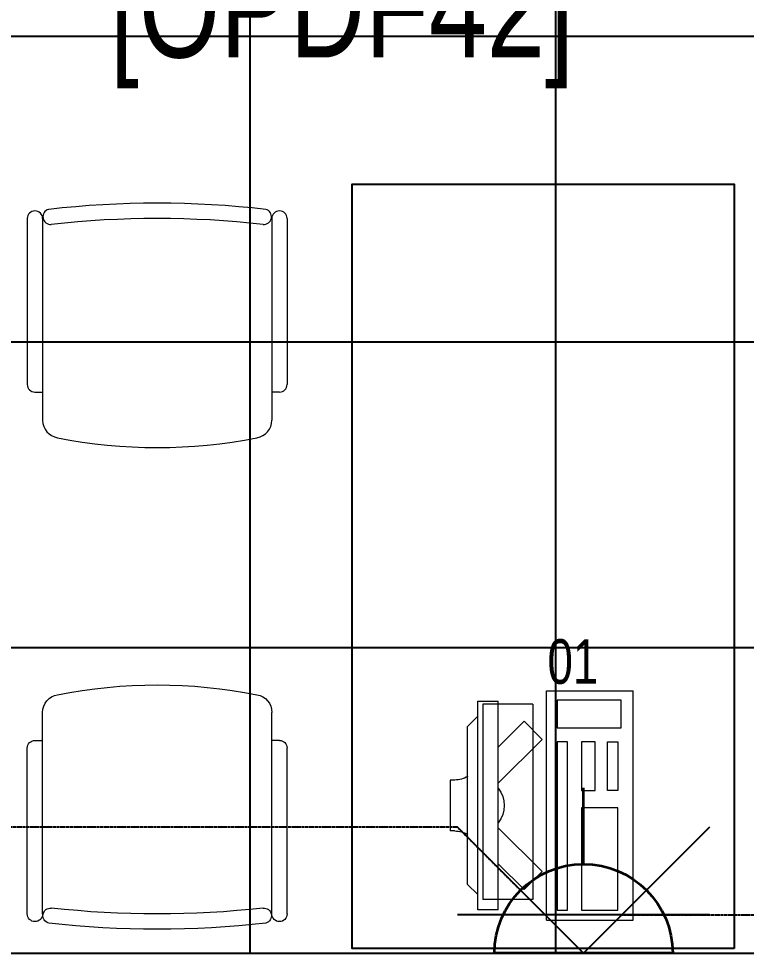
# Model space of a CAD drawing. Extents: x -12260 to 57327, y -29287 to 19916.
# Drawn here: x 46821 to 48250, y 5535 to 7369 of the extents above; entities that cross this region are included whole.
import ezdxf
from ezdxf.enums import TextEntityAlignment as Align

# ---------------------------------------------------------------- set-up
doc = ezdxf.new("R2010")
doc.units = 0
doc.header["$LTSCALE"] = 0.25
doc.linetypes.add('DASHDOT', pattern=[25.4, 12.7, -6.35, 0, -6.35])
doc.linetypes.add('HIDDEN', pattern=[9.525, 6.35, -3.175])
for name, color, linetype, lineweight in [('01-First Floor-FUR$0$72_EGR_BASE_TEXT', 252, 'Continuous', 5), ('01-First Floor-FUR$0$72_EGR_EQP_TAG', 142, 'Continuous', 5), ('01-First Floor-FUR$0$LOADING', 253, 'Continuous', 5), ('01-First Floor-FUR$0$Walls', 251, 'Continuous', 5), ('E-LITE-CLNG-CNDT', 6, 'DASHDOT', 35), ('E-LITE-EXIT-NUMB', 6, 'Continuous', 25), ('E-POWR-FLOR-CNDT', 6, 'HIDDEN', 25), ('E-POWR-WALL @ 100', 4, 'Continuous', 35)]:
    doc.layers.add(name, color=color, linetype=linetype, lineweight=lineweight)
doc.layers.add('01-First Floor-FUR$0$FALSE CEILING', color=251, linetype='Continuous')
doc.layers.add('01-First Floor-FUR$0$TME-NON MEDICAL FURNITURE', color=242, linetype='Continuous')
doc.styles.add('01-First Floor-FUR$0$X3G_ENTITY_257CFD', font='swisscl.ttf', dxfattribs={"height": 200})
doc.styles.add('01-First Floor-FUR$0$X3G_ENTITY_9F38', font='swisscl.ttf', dxfattribs={"height": 0.2})
doc.styles.add('DC_SIMPLEX', font='SIMPLEX.shx', dxfattribs={"width": 0.7})

# ---------------------------------------------------------------- blocks, each defined once
blk = doc.blocks.new('01-First Floor-FUR$0$GF21016-P')
at = {"layer": '01-First Floor-FUR$0$LOADING', "extrusion": (-1.24384e-09, -1.20261e-09, -1)}
for p, q in [((0.0128, 0.0179), (0.0128, 0.4136)), ((0.4628, 0.0179), (0.4628, 0.4136)), ((-0.0022, 0.3585), (0.0128, 0.3585)), ((0.4778, 0.3585), (0.4628, 0.3585)), ((-0.0172, 0.0179), (-0.0172, 0.3435)), ((0.4928, 0.0179), (0.4928, 0.3435)), ((0.4778, 0.0029), (0.4778, 0.0029))]:
    blk.add_line(p, q, dxfattribs=at)
for centre, radius, start, end in [((-0.2378, -0.5362), 1.0036, 78.7568, 101.2432), ((-0.0478, 0.4136), 0.035, 0, 80.6557), ((-0.4278, 0.4136), 0.035, 99.3443, 180), ((0.0022, 0.3435), 0.015, 0, 90), ((-0.4778, 0.3435), 0.015, 90, 180), ((-0.0284, 0.0145), 0.015, 284.3864, 95.5209), ((-0.2378, 1.8928), 1.8749, 263.6341, 276.3659), ((-0.4471, 0.0145), 0.015, 84.4791, 255.6136), ((0.0022, 0.0179), 0.015, 270, 0), ((0.0022, 0.0179), 0.015, 180, 270), ((-0.2378, 1.8734), 1.8855, 263.5119, 276.4881), ((-0.4778, 0.0179), 0.015, 270, 0), ((-0.4778, 0.0179), 0.015, 180, 270)]:
    blk.add_arc(centre, radius, start, end, dxfattribs=at)
blk = doc.blocks.new('01-First Floor-FUR$0$ITCWLS1-P')
at = {"layer": '01-First Floor-FUR$0$LOADING'}
for p, q in [((-0.17, 0.45), (-0.17, 0)), ((-0.17, 0.45), (0, 0.45)), ((0, 0.45), (0, 0)), ((-0.2651, 0.43, 0), (-0.3051, 0.43, 0)), ((-0.3051, 0.43, 0), (-0.3051, 0.02, 0)), ((-0.2651, 0.43, 0), (-0.2651, 0.02, 0)), ((-0.1496, 0.4305), (-0.1291, 0.4305)), ((-0.1291, 0.4305), (-0.1291, 0.4089)), ((-0.197, 0.4094), (-0.295, 0.4094)), ((-0.295, 0.0264), (-0.295, 0.4094)), ((-0.197, 0.0264), (-0.197, 0.4094)), ((-0.3251, 0.38, 0), (-0.3051, 0.4, 0)), ((-0.3251, 0.38, 0), (-0.3251, 0.07, 0)), ((-0.3503, 0.275), (-0.3596, 0.275)), ((-0.3596, 0.175), (-0.3596, 0.275)), ((-0.3503, 0.175), (-0.3596, 0.175)), ((-0.3251, 0.07, 0), (-0.3051, 0.05, 0)), ((-0.3051, 0.02, 0), (-0.2651, 0.02, 0)), ((-0.197, 0.0264), (-0.295, 0.0264)), ((-0.17, 0), (0, 0))]:
    blk.add_line(p, q, dxfattribs=at)
at = {"layer": '01-First Floor-FUR$0$LOADING', "extrusion": (2.48281e-10, 3.18408e-10, -1)}
for p, q in [((-0.2651, 0.3395), (-0.2144, 0.3902)), ((-0.1791, 0.3548), (-0.2144, 0.3902)), ((-0.2651, 0.2688), (-0.1791, 0.3548))]:
    blk.add_line(p, q, dxfattribs=at)
at = {"layer": '01-First Floor-FUR$0$LOADING', "extrusion": (2.48281e-10, -3.18408e-10, -1)}
for p, q in [((-0.2651, 0.1812), (-0.1791, 0.0952)), ((-0.2651, 0.1105), (-0.2144, 0.0598)), ((-0.1791, 0.0952), (-0.2144, 0.0598))]:
    blk.add_line(p, q, dxfattribs=at)
at = {"layer": '01-First Floor-FUR$0$LOADING'}
for points in [[(-0.1291, 0.4089), (-0.1291, 0.1), (-0.1496, 0.1), (-0.1496, 0.4305)], [(-0.1496, 0.1), (-0.1496, 0.1), (-0.1496, 0.1), (-0.1496, 0.1), (-0.1496, 0.1), (-0.1496, 0.1), (-0.1496, 0.1), (-0.1496, 0.1), (-0.1496, 0.1)], [(-0.1496, 0.1), (-0.1496, 0.1), (-0.1496, 0.1), (-0.1496, 0.1), (-0.1496, 0.1), (-0.1496, 0.1), (-0.1496, 0.1), (-0.1496, 0.1), (-0.1496, 0.1), (-0.1496, 0.1), (-0.1496, 0.1), (-0.1496, 0.1), (-0.1496, 0.1), (-0.1496, 0.1), (-0.1496, 0.1), (-0.1496, 0.1), (-0.1496, 0.1), (-0.1496, 0.1)], [(-0.1496, 0.1), (-0.1496, 0.1), (-0.1496, 0.1), (-0.1496, 0.1), (-0.1496, 0.1), (-0.1496, 0.1), (-0.1496, 0.1), (-0.1496, 0.1), (-0.1496, 0.1), (-0.1496, 0.1)], [(-0.1496, 0.1), (-0.1496, 0.1), (-0.1496, 0.1), (-0.1496, 0.1), (-0.1496, 0.1), (-0.1496, 0.1), (-0.1496, 0.1)], [(-0.1496, 0.1), (-0.1496, 0.1), (-0.1496, 0.1), (-0.1496, 0.1), (-0.1496, 0.1), (-0.1496, 0.1), (-0.1496, 0.1), (-0.1496, 0.1), (-0.1496, 0.1), (-0.1496, 0.1)], [(-0.1496, 0.1), (-0.1496, 0.1), (-0.1496, 0.1), (-0.1496, 0.1), (-0.1496, 0.1), (-0.1496, 0.1), (-0.1496, 0.1), (-0.1496, 0.1), (-0.1496, 0.1), (-0.1496, 0.1), (-0.1496, 0.1), (-0.1496, 0.1), (-0.1496, 0.1), (-0.1496, 0.1), (-0.1496, 0.1)], [(-0.1496, 0.1), (-0.1496, 0.1), (-0.1496, 0.1), (-0.1496, 0.1), (-0.1496, 0.1), (-0.1496, 0.1), (-0.1496, 0.1), (-0.1496, 0.1), (-0.1496, 0.1), (-0.1496, 0.1)], [(-0.1496, 0.1), (-0.1496, 0.1), (-0.1496, 0.1), (-0.1496, 0.1), (-0.1496, 0.1), (-0.1496, 0.1), (-0.1496, 0.1), (-0.1496, 0.1), (-0.1496, 0.1), (-0.1496, 0.1)], [(-0.1496, 0.1), (-0.1496, 0.1), (-0.1496, 0.1), (-0.1496, 0.1), (-0.1496, 0.1), (-0.1496, 0.1), (-0.1496, 0.1), (-0.1496, 0.1), (-0.1496, 0.1), (-0.1496, 0.1), (-0.1496, 0.1), (-0.1496, 0.1), (-0.1496, 0.1), (-0.1496, 0.1), (-0.1496, 0.1), (-0.1496, 0.1), (-0.1496, 0.1), (-0.1496, 0.1), (-0.1496, 0.1), (-0.1496, 0.1), (-0.1496, 0.1), (-0.1496, 0.1), (-0.1496, 0.1), (-0.1496, 0.1), (-0.1496, 0.1), (-0.1496, 0.1), (-0.1496, 0.1), (-0.1496, 0.1), (-0.1496, 0.1), (-0.1496, 0.1), (-0.1496, 0.1), (-0.1496, 0.1), (-0.1496, 0.1), (-0.1496, 0.1), (-0.1496, 0.1), (-0.1496, 0.1), (-0.1496, 0.1), (-0.1496, 0.1), (-0.1496, 0.1), (-0.1496, 0.1), (-0.1496, 0.1), (-0.1496, 0.1), (-0.1496, 0.1), (-0.1496, 0.1), (-0.1496, 0.1), (-0.1496, 0.1), (-0.1496, 0.1), (-0.1496, 0.1), (-0.1496, 0.1), (-0.1496, 0.1), (-0.1496, 0.1), (-0.1496, 0.1), (-0.1496, 0.1), (-0.1496, 0.1)], [(-0.1496, 0.1), (-0.1496, 0.1), (-0.1496, 0.1), (-0.1496, 0.1), (-0.1496, 0.1), (-0.1496, 0.1), (-0.1496, 0.1), (-0.1496, 0.1), (-0.1496, 0.1), (-0.1496, 0.1), (-0.1496, 0.1), (-0.1496, 0.1), (-0.1496, 0.1), (-0.1496, 0.1), (-0.1496, 0.1), (-0.1496, 0.1), (-0.1496, 0.1), (-0.1496, 0.1), (-0.1496, 0.1), (-0.1496, 0.1), (-0.1496, 0.1), (-0.1496, 0.1), (-0.1496, 0.1), (-0.1496, 0.1), (-0.1496, 0.1), (-0.1496, 0.1), (-0.1496, 0.1), (-0.1496, 0.1), (-0.1496, 0.1), (-0.1496, 0.1), (-0.1496, 0.1), (-0.1496, 0.1), (-0.1496, 0.1), (-0.1496, 0.1), (-0.1496, 0.1), (-0.1496, 0.1), (-0.1496, 0.1), (-0.1496, 0.1), (-0.1496, 0.1), (-0.1496, 0.1), (-0.1496, 0.1), (-0.1496, 0.1), (-0.1496, 0.1), (-0.1496, 0.1), (-0.1496, 0.1), (-0.1496, 0.1), (-0.1496, 0.1), (-0.1496, 0.1), (-0.1496, 0.1), (-0.1496, 0.1), (-0.1496, 0.1), (-0.1496, 0.1), (-0.1496, 0.1), (-0.1496, 0.1), (-0.1496, 0.1), (-0.1496, 0.1), (-0.1496, 0.1), (-0.1496, 0.1), (-0.1496, 0.1), (-0.1496, 0.1), (-0.1496, 0.1), (-0.1496, 0.1), (-0.1496, 0.1), (-0.1496, 0.1), (-0.1496, 0.1), (-0.1496, 0.1), (-0.1496, 0.1), (-0.1496, 0.1), (-0.1496, 0.1), (-0.1496, 0.1), (-0.1496, 0.1), (-0.1496, 0.1), (-0.1496, 0.1), (-0.1496, 0.1), (-0.1496, 0.1), (-0.1496, 0.1), (-0.1496, 0.1), (-0.1496, 0.1), (-0.1496, 0.1), (-0.1496, 0.1), (-0.1496, 0.1), (-0.1496, 0.1), (-0.1496, 0.1), (-0.1496, 0.1), (-0.1496, 0.1), (-0.1496, 0.1), (-0.1496, 0.1), (-0.1496, 0.1), (-0.1496, 0.1)], [(-0.1496, 0.1), (-0.1496, 0.1), (-0.1496, 0.1), (-0.1496, 0.1), (-0.1496, 0.1), (-0.1496, 0.1), (-0.1496, 0.1), (-0.1496, 0.1), (-0.1496, 0.1), (-0.1496, 0.1), (-0.1496, 0.1), (-0.1496, 0.1)], [(-0.1496, 0.1), (-0.1496, 0.1), (-0.1496, 0.1), (-0.1496, 0.1), (-0.1496, 0.1), (-0.1496, 0.1), (-0.1496, 0.1)], [(-0.1496, 0.1), (-0.1496, 0.1), (-0.1496, 0.1), (-0.1496, 0.1), (-0.1496, 0.1), (-0.1496, 0.1), (-0.1496, 0.1), (-0.1496, 0.1), (-0.1496, 0.1), (-0.1496, 0.1), (-0.1496, 0.1), (-0.1496, 0.1), (-0.1496, 0.1), (-0.1496, 0.1), (-0.1496, 0.1), (-0.1496, 0.1), (-0.1496, 0.1)], [(-0.1496, 0.1), (-0.1496, 0.1), (-0.1496, 0.1), (-0.1496, 0.1), (-0.1496, 0.1), (-0.1496, 0.1), (-0.1496, 0.1), (-0.1496, 0.1), (-0.1496, 0.1), (-0.1496, 0.1), (-0.1496, 0.1), (-0.1496, 0.1), (-0.1496, 0.1), (-0.1496, 0.1), (-0.1496, 0.1), (-0.1496, 0.1), (-0.1496, 0.1), (-0.1496, 0.1), (-0.1496, 0.1), (-0.1496, 0.1), (-0.1496, 0.1), (-0.1496, 0.1), (-0.1496, 0.1), (-0.1496, 0.1), (-0.1496, 0.1), (-0.1496, 0.1), (-0.1496, 0.1), (-0.1496, 0.1), (-0.1496, 0.1), (-0.1496, 0.1), (-0.1496, 0.1), (-0.1496, 0.1), (-0.1496, 0.1), (-0.1496, 0.1), (-0.1496, 0.1), (-0.1496, 0.1), (-0.1496, 0.1), (-0.1496, 0.1), (-0.1496, 0.1), (-0.1496, 0.1), (-0.1496, 0.1), (-0.1496, 0.1), (-0.1496, 0.1), (-0.1496, 0.1), (-0.1496, 0.1), (-0.1496, 0.1), (-0.1496, 0.1), (-0.1496, 0.1), (-0.1496, 0.1), (-0.1496, 0.1), (-0.1496, 0.1), (-0.1496, 0.1), (-0.1496, 0.1), (-0.1496, 0.1), (-0.1496, 0.1), (-0.1496, 0.1), (-0.1496, 0.1), (-0.1496, 0.1), (-0.1496, 0.1), (-0.1496, 0.1), (-0.1496, 0.1), (-0.1496, 0.1), (-0.1496, 0.1), (-0.1496, 0.1), (-0.1496, 0.1), (-0.1496, 0.1), (-0.1496, 0.1), (-0.1496, 0.1), (-0.1496, 0.1), (-0.1496, 0.1), (-0.1496, 0.1), (-0.1496, 0.1), (-0.1496, 0.1), (-0.1496, 0.1), (-0.1496, 0.1), (-0.1496, 0.1), (-0.1496, 0.1), (-0.1496, 0.1), (-0.1496, 0.1), (-0.1496, 0.1), (-0.1496, 0.1), (-0.1496, 0.1), (-0.1496, 0.1), (-0.1496, 0.1), (-0.1496, 0.1), (-0.1496, 0.1), (-0.1496, 0.1), (-0.1496, 0.1), (-0.1496, 0.1), (-0.1496, 0.1), (-0.1496, 0.1), (-0.1496, 0.1), (-0.1496, 0.1), (-0.1496, 0.1), (-0.1496, 0.1), (-0.1496, 0.1), (-0.1496, 0.1), (-0.1496, 0.1), (-0.1496, 0.1), (-0.1496, 0.1), (-0.1496, 0.1), (-0.1496, 0.1), (-0.1496, 0.1), (-0.1496, 0.1), (-0.1496, 0.1), (-0.1496, 0.1), (-0.1496, 0.1), (-0.1496, 0.1), (-0.1496, 0.1), (-0.1496, 0.1), (-0.1496, 0.1)], [(-0.1496, 0.1), (-0.1496, 0.1), (-0.1496, 0.1), (-0.1496, 0.1), (-0.1496, 0.1), (-0.1496, 0.1), (-0.1496, 0.1), (-0.1496, 0.1)]]:
    blk.add_lwpolyline(points, dxfattribs=at)
for points in [[(-0.1019, 0.4305), (-0.0304, 0.4305), (-0.0304, 0.2294), (-0.1019, 0.2294)], [(-0.1019, 0.1954), (-0.0747, 0.1954), (-0.0747, 0.1), (-0.1019, 0.1)], [(-0.0304, 0.1954), (-0.0508, 0.1954), (-0.0508, 0.1), (-0.0304, 0.1)], [(-0.1496, 0.1), (-0.1496, 0.1), (-0.1496, 0.1), (-0.1496, 0.1), (-0.1496, 0.1), (-0.1496, 0.1), (-0.1496, 0.1), (-0.1496, 0.1), (-0.1496, 0.1), (-0.1496, 0.1), (-0.1496, 0.1), (-0.1496, 0.1), (-0.1496, 0.1), (-0.1496, 0.1), (-0.1496, 0.1), (-0.1496, 0.1), (-0.1496, 0.1), (-0.1496, 0.1), (-0.1496, 0.1), (-0.1496, 0.1), (-0.1496, 0.1), (-0.1496, 0.1), (-0.1496, 0.1), (-0.1496, 0.1), (-0.1496, 0.1), (-0.1496, 0.1), (-0.1496, 0.1), (-0.1496, 0.1), (-0.1496, 0.1), (-0.1496, 0.1), (-0.1496, 0.1), (-0.1496, 0.1), (-0.1496, 0.1), (-0.1496, 0.1), (-0.1496, 0.1), (-0.1496, 0.1), (-0.1496, 0.1), (-0.1496, 0.1), (-0.1496, 0.1), (-0.1496, 0.1), (-0.1496, 0.1), (-0.1496, 0.1), (-0.1496, 0.1), (-0.1496, 0.1), (-0.1496, 0.1), (-0.1496, 0.1), (-0.1496, 0.1), (-0.1496, 0.1), (-0.1496, 0.1), (-0.1496, 0.1), (-0.1496, 0.1), (-0.1496, 0.1), (-0.1496, 0.1), (-0.1496, 0.1), (-0.1496, 0.1), (-0.1496, 0.1), (-0.1496, 0.1), (-0.1496, 0.1), (-0.1496, 0.1), (-0.1496, 0.1), (-0.1496, 0.1), (-0.1496, 0.1), (-0.1496, 0.1), (-0.1496, 0.1), (-0.1496, 0.1), (-0.1496, 0.1), (-0.1496, 0.1), (-0.1496, 0.1), (-0.1496, 0.1), (-0.1496, 0.1), (-0.1496, 0.1), (-0.1496, 0.1), (-0.1496, 0.1), (-0.1496, 0.1), (-0.1496, 0.1), (-0.1496, 0.1), (-0.1496, 0.1), (-0.1496, 0.1), (-0.1496, 0.1), (-0.1496, 0.1), (-0.1496, 0.1), (-0.1496, 0.1), (-0.1496, 0.1), (-0.1496, 0.1), (-0.1496, 0.1), (-0.1496, 0.1), (-0.1496, 0.1), (-0.1496, 0.1), (-0.1496, 0.1), (-0.1496, 0.1), (-0.1496, 0.1), (-0.1496, 0.1), (-0.1496, 0.1), (-0.1496, 0.1), (-0.1496, 0.1), (-0.1496, 0.1), (-0.1496, 0.1), (-0.1496, 0.1), (-0.1496, 0.1), (-0.1496, 0.1), (-0.1496, 0.1), (-0.1496, 0.1), (-0.1496, 0.1), (-0.1496, 0.1), (-0.1496, 0.1), (-0.1496, 0.1), (-0.1496, 0.1), (-0.1496, 0.1), (-0.1496, 0.1), (-0.1496, 0.1), (-0.1496, 0.1), (-0.1496, 0.1), (-0.1496, 0.1), (-0.1496, 0.1), (-0.1496, 0.1), (-0.1496, 0.1), (-0.1496, 0.1), (-0.1496, 0.1), (-0.1496, 0.1), (-0.1496, 0.1), (-0.1496, 0.1), (-0.1496, 0.1), (-0.1496, 0.1), (-0.1496, 0.1), (-0.1496, 0.1), (-0.1496, 0.1), (-0.1496, 0.1), (-0.1496, 0.1), (-0.1496, 0.1), (-0.1496, 0.1), (-0.1496, 0.1), (-0.1496, 0.1), (-0.1496, 0.1), (-0.1496, 0.1), (-0.1496, 0.1), (-0.1496, 0.1), (-0.1496, 0.1), (-0.1496, 0.1), (-0.1496, 0.1), (-0.1496, 0.1), (-0.1496, 0.1), (-0.1496, 0.1), (-0.1496, 0.1), (-0.1496, 0.1), (-0.1496, 0.1), (-0.1496, 0.1), (-0.1496, 0.1), (-0.1496, 0.1), (-0.1496, 0.1), (-0.1496, 0.1), (-0.1496, 0.1), (-0.1496, 0.1), (-0.1496, 0.1), (-0.1496, 0.1), (-0.1496, 0.1), (-0.1496, 0.1), (-0.1496, 0.1), (-0.1496, 0.1), (-0.1496, 0.1), (-0.1496, 0.1), (-0.1496, 0.1), (-0.1496, 0.1), (-0.1496, 0.1), (-0.1496, 0.1), (-0.1496, 0.1), (-0.1496, 0.1), (-0.1496, 0.1), (-0.1496, 0.1), (-0.1496, 0.1), (-0.1496, 0.1), (-0.1496, 0.1), (-0.1496, 0.1), (-0.1496, 0.1), (-0.1496, 0.1), (-0.1496, 0.1), (-0.1496, 0.1), (-0.1496, 0.1), (-0.1496, 0.1), (-0.1496, 0.1), (-0.1496, 0.1), (-0.1496, 0.1), (-0.1496, 0.1), (-0.1496, 0.1), (-0.1496, 0.1), (-0.1496, 0.1), (-0.1496, 0.1), (-0.1496, 0.1), (-0.1496, 0.1), (-0.1496, 0.1), (-0.1496, 0.1), (-0.1496, 0.1), (-0.1496, 0.1), (-0.1496, 0.1), (-0.1496, 0.1), (-0.1496, 0.1), (-0.1496, 0.1), (-0.1496, 0.1), (-0.1496, 0.1), (-0.1496, 0.1), (-0.1496, 0.1), (-0.1496, 0.1), (-0.1496, 0.1), (-0.1496, 0.1), (-0.1496, 0.1), (-0.1496, 0.1), (-0.1496, 0.1), (-0.1496, 0.1), (-0.1496, 0.1), (-0.1496, 0.1), (-0.1496, 0.1), (-0.1496, 0.1), (-0.1496, 0.1), (-0.1496, 0.1), (-0.1496, 0.1), (-0.1496, 0.1), (-0.1496, 0.1), (-0.1496, 0.1), (-0.1496, 0.1), (-0.1496, 0.1), (-0.1496, 0.1), (-0.1496, 0.1), (-0.1496, 0.1), (-0.1496, 0.1), (-0.1496, 0.1), (-0.1496, 0.1), (-0.1496, 0.1), (-0.1496, 0.1), (-0.1496, 0.1), (-0.1496, 0.1), (-0.1496, 0.1), (-0.1496, 0.1), (-0.1496, 0.1), (-0.1496, 0.1), (-0.1496, 0.1), (-0.1496, 0.1), (-0.1496, 0.1), (-0.1496, 0.1), (-0.1496, 0.1), (-0.1496, 0.1), (-0.1496, 0.1), (-0.1496, 0.1), (-0.1496, 0.1), (-0.1496, 0.1), (-0.1496, 0.1), (-0.1496, 0.1), (-0.1496, 0.1), (-0.1496, 0.1), (-0.1496, 0.1), (-0.1496, 0.1), (-0.1496, 0.1), (-0.1496, 0.1), (-0.1496, 0.1), (-0.1496, 0.1), (-0.1496, 0.1), (-0.1496, 0.1), (-0.1496, 0.1), (-0.1496, 0.1), (-0.1496, 0.1), (-0.1496, 0.1), (-0.1496, 0.1), (-0.1496, 0.1), (-0.1496, 0.1), (-0.1496, 0.1), (-0.1496, 0.1), (-0.1496, 0.1), (-0.1496, 0.1), (-0.1496, 0.1), (-0.1496, 0.1), (-0.1496, 0.1), (-0.1496, 0.1), (-0.1496, 0.1), (-0.1496, 0.1), (-0.1496, 0.1), (-0.1496, 0.1), (-0.1496, 0.1), (-0.1496, 0.1), (-0.1496, 0.1)], [(-0.1496, 0.1), (-0.1496, 0.1), (-0.1496, 0.1), (-0.1496, 0.1), (-0.1496, 0.1), (-0.1496, 0.1), (-0.1496, 0.1), (-0.1496, 0.1), (-0.1496, 0.1), (-0.1496, 0.1), (-0.1496, 0.1), (-0.1496, 0.1), (-0.1496, 0.1), (-0.1496, 0.1), (-0.1496, 0.1), (-0.1496, 0.1), (-0.1496, 0.1), (-0.1496, 0.1), (-0.1496, 0.1), (-0.1496, 0.1), (-0.1496, 0.1), (-0.1496, 0.1), (-0.1496, 0.1), (-0.1496, 0.1), (-0.1496, 0.1), (-0.1496, 0.1), (-0.1496, 0.1), (-0.1496, 0.1), (-0.1496, 0.1), (-0.1496, 0.1), (-0.1496, 0.1), (-0.1496, 0.1), (-0.1496, 0.1), (-0.1496, 0.1), (-0.1496, 0.1), (-0.1496, 0.1), (-0.1496, 0.1), (-0.1496, 0.1), (-0.1496, 0.1), (-0.1496, 0.1), (-0.1496, 0.1), (-0.1496, 0.1), (-0.1496, 0.1), (-0.1496, 0.1), (-0.1496, 0.1), (-0.1496, 0.1), (-0.1496, 0.1), (-0.1496, 0.1), (-0.1496, 0.1), (-0.1496, 0.1), (-0.1496, 0.1), (-0.1496, 0.1), (-0.1496, 0.1), (-0.1496, 0.1), (-0.1496, 0.1), (-0.1496, 0.1), (-0.1496, 0.1), (-0.1496, 0.1), (-0.1496, 0.1), (-0.1496, 0.1), (-0.1496, 0.1), (-0.1496, 0.1), (-0.1496, 0.1), (-0.1496, 0.1), (-0.1496, 0.1), (-0.1496, 0.1), (-0.1496, 0.1), (-0.1496, 0.1), (-0.1496, 0.1), (-0.1496, 0.1), (-0.1496, 0.1), (-0.1496, 0.1), (-0.1496, 0.1), (-0.1496, 0.1), (-0.1496, 0.1), (-0.1496, 0.1), (-0.1496, 0.1), (-0.1496, 0.1), (-0.1496, 0.1), (-0.1496, 0.1), (-0.1496, 0.1), (-0.1496, 0.1), (-0.1496, 0.1), (-0.1496, 0.1), (-0.1496, 0.1), (-0.1496, 0.1), (-0.1496, 0.1), (-0.1496, 0.1), (-0.1496, 0.1), (-0.1496, 0.1), (-0.1496, 0.1), (-0.1496, 0.1), (-0.1496, 0.1), (-0.1496, 0.1), (-0.1496, 0.1), (-0.1496, 0.1), (-0.1496, 0.1), (-0.1496, 0.1), (-0.1496, 0.1), (-0.1496, 0.1), (-0.1496, 0.1), (-0.1496, 0.1), (-0.1496, 0.1), (-0.1496, 0.1), (-0.1496, 0.1), (-0.1496, 0.1), (-0.1496, 0.1), (-0.1496, 0.1), (-0.1496, 0.1), (-0.1496, 0.1), (-0.1496, 0.1), (-0.1496, 0.1), (-0.1496, 0.1), (-0.1496, 0.1), (-0.1496, 0.1), (-0.1496, 0.1), (-0.1496, 0.1), (-0.1496, 0.1), (-0.1496, 0.1), (-0.1496, 0.1), (-0.1496, 0.1), (-0.1496, 0.1), (-0.1496, 0.1), (-0.1496, 0.1), (-0.1496, 0.1), (-0.1496, 0.1), (-0.1496, 0.1), (-0.1496, 0.1), (-0.1496, 0.1), (-0.1496, 0.1), (-0.1496, 0.1), (-0.1496, 0.1), (-0.1496, 0.1), (-0.1496, 0.1), (-0.1496, 0.1), (-0.1496, 0.1), (-0.1496, 0.1), (-0.1496, 0.1), (-0.1496, 0.1), (-0.1496, 0.1), (-0.1496, 0.1), (-0.1496, 0.1), (-0.1496, 0.1), (-0.1496, 0.1), (-0.1496, 0.1), (-0.1496, 0.1), (-0.1496, 0.1), (-0.1496, 0.1), (-0.1496, 0.1), (-0.1496, 0.1), (-0.1496, 0.1), (-0.1496, 0.1), (-0.1496, 0.1), (-0.1496, 0.1), (-0.1496, 0.1), (-0.1496, 0.1), (-0.1496, 0.1), (-0.1496, 0.1), (-0.1496, 0.1), (-0.1496, 0.1), (-0.1496, 0.1), (-0.1496, 0.1), (-0.1496, 0.1), (-0.1496, 0.1), (-0.1496, 0.1), (-0.1496, 0.1), (-0.1496, 0.1), (-0.1496, 0.1), (-0.1496, 0.1), (-0.1496, 0.1), (-0.1496, 0.1), (-0.1496, 0.1), (-0.1496, 0.1), (-0.1496, 0.1), (-0.1496, 0.1), (-0.1496, 0.1), (-0.1496, 0.1), (-0.1496, 0.1), (-0.1496, 0.1), (-0.1496, 0.1), (-0.1496, 0.1), (-0.1496, 0.1), (-0.1496, 0.1), (-0.1496, 0.1), (-0.1496, 0.1), (-0.1496, 0.1), (-0.1496, 0.1), (-0.1496, 0.1), (-0.1496, 0.1), (-0.1496, 0.1), (-0.1496, 0.1), (-0.1496, 0.1), (-0.1496, 0.1), (-0.1496, 0.1), (-0.1496, 0.1), (-0.1496, 0.1), (-0.1496, 0.1), (-0.1496, 0.1), (-0.1496, 0.1), (-0.1496, 0.1), (-0.1496, 0.1), (-0.1496, 0.1), (-0.1496, 0.1), (-0.1496, 0.1), (-0.1496, 0.1), (-0.1496, 0.1), (-0.1496, 0.1), (-0.1496, 0.1), (-0.1496, 0.1), (-0.1496, 0.1), (-0.1496, 0.1), (-0.1496, 0.1), (-0.1496, 0.1), (-0.1496, 0.1)], [(-0.1496, 0.1), (-0.1496, 0.1), (-0.1496, 0.1), (-0.1496, 0.1), (-0.1496, 0.1), (-0.1496, 0.1), (-0.1496, 0.1), (-0.1496, 0.1), (-0.1496, 0.1), (-0.1496, 0.1), (-0.1496, 0.1), (-0.1496, 0.1), (-0.1496, 0.1), (-0.1496, 0.1), (-0.1496, 0.1), (-0.1496, 0.1), (-0.1496, 0.1), (-0.1496, 0.1), (-0.1496, 0.1), (-0.1496, 0.1), (-0.1496, 0.1), (-0.1496, 0.1), (-0.1496, 0.1), (-0.1496, 0.1), (-0.1496, 0.1), (-0.1496, 0.1), (-0.1496, 0.1), (-0.1496, 0.1), (-0.1496, 0.1), (-0.1496, 0.1), (-0.1496, 0.1), (-0.1496, 0.1), (-0.1496, 0.1), (-0.1496, 0.1), (-0.1496, 0.1), (-0.1496, 0.1), (-0.1496, 0.1), (-0.1496, 0.1), (-0.1496, 0.1), (-0.1496, 0.1), (-0.1496, 0.1), (-0.1496, 0.1), (-0.1496, 0.1), (-0.1496, 0.1), (-0.1496, 0.1), (-0.1496, 0.1), (-0.1496, 0.1), (-0.1496, 0.1), (-0.1496, 0.1), (-0.1496, 0.1), (-0.1496, 0.1), (-0.1496, 0.1), (-0.1496, 0.1), (-0.1496, 0.1), (-0.1496, 0.1), (-0.1496, 0.1), (-0.1496, 0.1), (-0.1496, 0.1), (-0.1496, 0.1), (-0.1496, 0.1), (-0.1496, 0.1), (-0.1496, 0.1), (-0.1496, 0.1), (-0.1496, 0.1), (-0.1496, 0.1), (-0.1496, 0.1), (-0.1496, 0.1), (-0.1496, 0.1), (-0.1496, 0.1), (-0.1496, 0.1), (-0.1496, 0.1), (-0.1496, 0.1), (-0.1496, 0.1), (-0.1496, 0.1), (-0.1496, 0.1), (-0.1496, 0.1), (-0.1496, 0.1), (-0.1496, 0.1), (-0.1496, 0.1), (-0.1496, 0.1), (-0.1496, 0.1), (-0.1496, 0.1), (-0.1496, 0.1), (-0.1496, 0.1), (-0.1496, 0.1), (-0.1496, 0.1), (-0.1496, 0.1), (-0.1496, 0.1), (-0.1496, 0.1), (-0.1496, 0.1), (-0.1496, 0.1), (-0.1496, 0.1), (-0.1496, 0.1), (-0.1496, 0.1), (-0.1496, 0.1), (-0.1496, 0.1), (-0.1496, 0.1), (-0.1496, 0.1), (-0.1496, 0.1), (-0.1496, 0.1), (-0.1496, 0.1), (-0.1496, 0.1), (-0.1496, 0.1), (-0.1496, 0.1), (-0.1496, 0.1), (-0.1496, 0.1), (-0.1496, 0.1), (-0.1496, 0.1), (-0.1496, 0.1), (-0.1496, 0.1), (-0.1496, 0.1), (-0.1496, 0.1), (-0.1496, 0.1), (-0.1496, 0.1), (-0.1496, 0.1), (-0.1496, 0.1), (-0.1496, 0.1), (-0.1496, 0.1), (-0.1496, 0.1), (-0.1496, 0.1), (-0.1496, 0.1), (-0.1496, 0.1), (-0.1496, 0.1), (-0.1496, 0.1), (-0.1496, 0.1), (-0.1496, 0.1), (-0.1496, 0.1), (-0.1496, 0.1), (-0.1496, 0.1), (-0.1496, 0.1), (-0.1496, 0.1), (-0.1496, 0.1), (-0.1496, 0.1), (-0.1496, 0.1), (-0.1496, 0.1), (-0.1496, 0.1), (-0.1496, 0.1), (-0.1496, 0.1), (-0.1496, 0.1), (-0.1496, 0.1), (-0.1496, 0.1), (-0.1496, 0.1), (-0.1496, 0.1), (-0.1496, 0.1), (-0.1496, 0.1), (-0.1496, 0.1), (-0.1496, 0.1), (-0.1496, 0.1), (-0.1496, 0.1), (-0.1496, 0.1), (-0.1496, 0.1), (-0.1496, 0.1), (-0.1496, 0.1), (-0.1496, 0.1), (-0.1496, 0.1), (-0.1496, 0.1), (-0.1496, 0.1), (-0.1496, 0.1), (-0.1496, 0.1), (-0.1496, 0.1), (-0.1496, 0.1), (-0.1496, 0.1), (-0.1496, 0.1), (-0.1496, 0.1), (-0.1496, 0.1), (-0.1496, 0.1), (-0.1496, 0.1), (-0.1496, 0.1), (-0.1496, 0.1), (-0.1496, 0.1), (-0.1496, 0.1), (-0.1496, 0.1), (-0.1496, 0.1), (-0.1496, 0.1), (-0.1496, 0.1), (-0.1496, 0.1), (-0.1496, 0.1), (-0.1496, 0.1), (-0.1496, 0.1), (-0.1496, 0.1), (-0.1496, 0.1), (-0.1496, 0.1), (-0.1496, 0.1), (-0.1496, 0.1), (-0.1496, 0.1), (-0.1496, 0.1), (-0.1496, 0.1), (-0.1496, 0.1), (-0.1496, 0.1), (-0.1496, 0.1), (-0.1496, 0.1), (-0.1496, 0.1), (-0.1496, 0.1), (-0.1496, 0.1), (-0.1496, 0.1), (-0.1496, 0.1), (-0.1496, 0.1), (-0.1496, 0.1), (-0.1496, 0.1), (-0.1496, 0.1), (-0.1496, 0.1), (-0.1496, 0.1), (-0.1496, 0.1), (-0.1496, 0.1), (-0.1496, 0.1), (-0.1496, 0.1), (-0.1496, 0.1), (-0.1496, 0.1), (-0.1496, 0.1), (-0.1496, 0.1), (-0.1496, 0.1), (-0.1496, 0.1), (-0.1496, 0.1), (-0.1496, 0.1), (-0.1496, 0.1), (-0.1496, 0.1), (-0.1496, 0.1), (-0.1496, 0.1), (-0.1496, 0.1)], [(-0.1496, 0.0727), (-0.0236, 0.0727), (-0.0236, 0.0182), (-0.1496, 0.0182)]]:
    blk.add_lwpolyline(points, close=True, dxfattribs=at)
for centre, radius, start, end in [((-0.3503, 0.325), 0.05, 270, 300.3093), ((-0.3089, 0.225), 0.0556, 321.9431, 38.0569), ((-0.3503, 0.125), 0.05, 59.6907, 90)]:
    blk.add_arc(centre, radius, start, end, dxfattribs=at)
blk = doc.blocks.new('01-First Floor-FUR$0$HF10037B-P')
at = {"layer": '01-First Floor-FUR$0$LOADING'}
for p, q in [((0.2459, 0.134), (0.1859, 0.134)), ((0.1859, 0.134), (0.1859, 0.109)), ((0.2459, 0.134), (0.2459, 0.109)), ((0.2459, 0.109), (0.1859, 0.109)), ((0, 0), (-0.0142, -0.0583)), ((0, 0), (0.0243, -0.0059)), ((0.0243, -0.0059), (0.01, -0.0642)), ((0.4071, -0.0094), (0.431, -0.0018)), ((0.4071, -0.0094), (0.4255, -0.0665)), ((0.431, -0.0018), (0.4493, -0.0589)), ((0.4069, -0.0417), (0.4165, -0.0387)), ((-0.0142, -0.0583), (0.01, -0.0642)), ((0.4255, -0.0665), (0.4493, -0.0589)), ((0.0524, -0.2725), (0.0674, -0.2525)), ((0.0674, -0.2525), (0.1154, -0.2885)), ((0.3125, -0.2897), (0.362, -0.2558)), ((0.3761, -0.2764), (0.362, -0.2558)), ((0.0524, -0.2725), (0.1004, -0.3085)), ((0.3267, -0.268), (0.3323, -0.2763)), ((0.1004, -0.3085), (0.1154, -0.2885)), ((0.3266, -0.3103), (0.3125, -0.2897)), ((0.3266, -0.3103), (0.3761, -0.2764))]:
    blk.add_line(p, q, dxfattribs=at)
for radius in [0.21, 0.1775]:
    blk.add_circle((0.2161, -0.1014), radius, dxfattribs=at)
for centre, radius, start, end in [((0.2159, 0.0465), 0.0925, 71.0754, 108.9246), ((0.2159, 0.1965), 0.0925, 251.0754, 288.9246), ((0.0779, -0.0499), 0.0925, 147.3419, 185.1912), ((-0.0678, -0.0143), 0.0925, 327.3419, 5.1912), ((0.4996, -0.0113), 0.0925, 178.8412, 216.6904), ((0.3568, -0.057), 0.0925, 358.8412, 36.6904), ((0.2161, -0.1014), 0.2, 303.6037, 17.3657), ((0.0389, -0.3404), 0.0925, 34.1875, 72.0368), ((0.3867, -0.3449), 0.0925, 105.5121, 143.3614), ((0.1289, -0.2205), 0.0925, 214.1875, 252.0368), ((0.3019, -0.2212), 0.0925, 285.5121, 323.3614)]:
    blk.add_arc(centre, radius, start, end, dxfattribs=at)
blk = doc.blocks.new('01-First Floor-FUR')
at = {"layer": '01-First Floor-FUR$0$FALSE CEILING', "linetype": 'Continuous'}
for p, q in [((47276, 5535), (47276, 8565.1)), ((47876, 5535), (47876, 8565.1)), ((45476, 7335), (48976, 7335)), ((45476, 6735), (48976, 6735)), ((45476, 6135), (48976, 6135))]:
    blk.add_line(p, q, dxfattribs=at)
at = {"layer": '01-First Floor-FUR$0$FALSE CEILING'}
blk.add_lwpolyline([(45476, 5535), (48976, 5535), (48976, 8565.1), (45476, 8565.1)], close=True, dxfattribs=at)
at = {"layer": '01-First Floor-FUR$0$FALSE CEILING', "elevation": -0.1}
blk.add_lwpolyline([(48226, 5544.6), (47476, 5544.6), (47476, 7044.6), (48226, 7044.6)], close=True, dxfattribs=at)
at = {"layer": '01-First Floor-FUR$0$LOADING', "elevation": -0.1}
blk.add_lwpolyline([(48226, 5544.6), (47476, 5544.6), (47476, 7044.6), (48226, 7044.6)], close=True, dxfattribs=at)
at = {"layer": '01-First Floor-FUR$0$Walls'}
blk.add_line((45476, 5535), (48976, 5535), dxfattribs=at)
at = {"layer": '01-First Floor-FUR$0$LOADING', "extrusion": (1.16581e-09, -2.75759e-10, -1), "xscale": -999.9999999999997, "yscale": 999.9999999999997, "zscale": 999.9999999999997, "rotation": 64.21868746407375}
blk.add_blockref('01-First Floor-FUR$0$HF10037B-P', (-46598.1, 7741.1, 0.1), dxfattribs=at)
at = {"layer": '01-First Floor-FUR$0$LOADING', "extrusion": (8.01373e-06, -1.93993e-16, 1), "xscale": -1000.00000000001, "yscale": 1000.00000000001, "zscale": 1000.00000000001, "rotation": 180}
blk.add_blockref('01-First Floor-FUR$0$ITCWLS1-P', (48027.9, 6050.1, 0.3), dxfattribs=at)
at = {"layer": '01-First Floor-FUR$0$TME-NON MEDICAL FURNITURE', "color": 1, "extrusion": (2.67576e-11, -2.24019e-05, 1), "xscale": -1000.000000000004, "yscale": 1000.000000000004, "zscale": -1000.000000000004, "rotation": 180.0000251123528}
blk.add_blockref('01-First Floor-FUR$0$GF21016-P', (46855.6, 6994.9, -0.3), dxfattribs=at)
at = {"layer": '01-First Floor-FUR$0$TME-NON MEDICAL FURNITURE', "color": 1, "extrusion": (2.67576e-11, 2.24019e-05, 1), "xscale": 1000.000000000004, "yscale": 1000.000000000004, "zscale": -1000.000000000002, "rotation": 359.9999748876472}
blk.add_blockref('01-First Floor-FUR$0$GF21016-P', (46855.6, 5594.3, 0), dxfattribs=at)
at = {"layer": '01-First Floor-FUR$0$72_EGR_BASE_TEXT', "insert": (47455.9, 7493.1), "char_height": 200, "attachment_point": 2, "style": '01-First Floor-FUR$0$X3G_ENTITY_9F38'}
blk.add_mtext('[OPDF42]', dxfattribs=at)
at = {"layer": '01-First Floor-FUR$0$72_EGR_EQP_TAG', "insert": (47909.4, 6151.4, -0.1), "char_height": 87.47, "attachment_point": 2, "style": '01-First Floor-FUR$0$X3G_ENTITY_257CFD'}
blk.add_mtext('01', dxfattribs=at)
blk = doc.blocks.new('*U26')
blk.add_line((0, -1.75), (0, -3.25))
blk.add_lwpolyline([(-1.75, 0, 1), (1.75, 0)], format="xyb", close=True)
at = {"layer": 'Defpoints'}
for p, q in [((-2.475, -2.475), (0, 0)), ((2.475, -2.475), (0, 0)), ((2.475, -0.758), (-2.475, -0.758))]:
    blk.add_line(p, q, dxfattribs=at)
at = {"layer": 'E-LITE-EXIT-NUMB', "style": 'DC_SIMPLEX', "width": 0.7, "flags": 8}
blk.add_attdef('TYPE', text='', height=2, rotation=360, dxfattribs=at).set_placement((-2.682, 5.238), align=Align.RIGHT)
blk.add_attdef('CIRCUIT', (2.682, 5.238), '', height=2, rotation=360, dxfattribs=at)

msp = doc.modelspace()

# ---------------------------------------------------------------- linework, layer by layer
at = {"layer": 'E-POWR-FLOR-CNDT'}
msp.add_lwpolyline([(47806.6, 5658.7), (47682.8, 5782.5), (45791.5, 5782.5, -0.414214), (45691.5, 5882.5), (45691.5, 6832), (45599.7, 6923.8)], format="xyb", dxfattribs=at)
msp.add_lwpolyline([(48006.1, 5610.8), (48655.6, 5610.8)], dxfattribs=at)

# ---------------------------------------------------------------- block references
at = {"layer": 'E-LITE-CLNG-CNDT'}
msp.add_blockref('01-First Floor-FUR', (0, 0), dxfattribs=at)
at = {"layer": 'E-POWR-WALL @ 100', "xscale": -100, "yscale": 100, "zscale": 100, "rotation": 180}
msp.add_blockref('*U26', (47930.3, 5535), dxfattribs=at)

doc.saveas('drawing.dxf')
